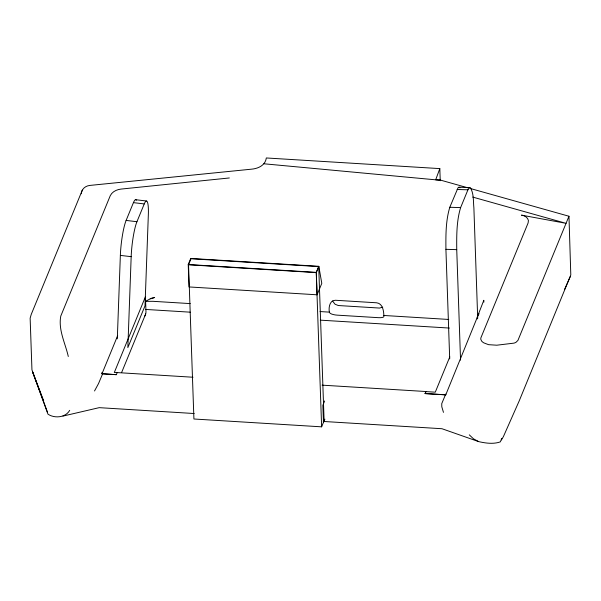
<?xml version="1.0" encoding="UTF-8"?>
<svg xmlns="http://www.w3.org/2000/svg" width="601" height="601" viewBox="0 0 601 601"><rect width="100%" height="100%" fill="white"/><g stroke="black" fill="none" stroke-linecap="round" stroke-linejoin="round"><path stroke-width="0.9" d="M117.308 338.799L120.358 255.387A26.098 3.952 -83.2 0 1 126.12 220.424L133.437 202.635A26.098 3.952 -83.2 0 1 136.352 200.231M144.255 203.927L136.938 221.716A26.098 3.952 -83.2 0 0 131.176 256.672L127.848 347.588L145.006 305.849L148.334 214.933A26.098 3.952 -83.2 0 0 144.255 203.927L133.437 202.635M501.437 439.97L503.405 436.604L519.174 400.972L570.8 274.942L568.967 216.24L470.966 188.676M477.705 318.425L473.888 207.908C473.175 201.222 474.009 193.545 470.305 187.67L458.999 187.181L458.03 187.797L449.803 207.27C445.679 220.815 445.814 235.276 445.919 249.317L449.698 358.895M469.817 187.512L467.931 189.811L460.621 207.6C456.497 221.153 456.632 235.607 456.737 249.648L460.546 360.164M82.292 190.194L31.244 314.383L30.14 318.184L31.951 369.878L47.524 412.316M192.989 377.233L117.21 372.582L116.384 374.678L101.982 373.799L117.661 335.643M101.982 373.799L101.937 372.665L102.643 373.754L98.556 383.513L94.522 390.973M121.627 372.492L145.69 313.947M188.233 264.515L190.727 258.445L318.8 266.303L321.798 283.349L317.088 294.798L189.014 286.94L188.233 264.515L316.306 272.366L318.8 266.303M188.534 264.786L191.013 258.753L318.718 266.589L324.104 420.805L321.625 426.838L193.92 419.002L188.534 264.786L316.246 272.614L318.718 266.589M324.638 400.98L322.865 405.292L323.473 422.593L324.886 419.145M81.3 193.755A11.051 9.593 22.3 0 1 89.895 185.416L251.368 169.189C258.032 168.656 265.372 165.448 266.318 157.965L439.819 168.611L435.687 179.797L440.398 180.082L468.269 187.918M478.892 314.24L478.441 314.128L478.862 313.452L445.747 394.88L425.132 393.617L425.951 391.521L322.106 385.151M425.132 393.617L425.951 391.529M449.796 356.874L435.282 392.175L425.959 391.604M445.747 394.88L445.717 394.098L441.743 403.647L441.803 406.794L443.47 412.376M568.967 216.24L517.919 340.429L515.838 342.442L514.058 343.118L496.772 345.207L488.553 344.673L483.918 342.908A9.774 4.755 9.4 0 1 481.641 341.09L480.717 339.084L480.913 337.777L528.114 222.941C529.804 218.674 525.176 215.556 521.465 215.135L566.052 223.332L472.717 197.083M501.752 438.422L500.332 441.87C493.496 444.327 485.555 443.207 478.606 441.592L441.96 428.723L323.225 421.444M564.534 289.472L570.221 276.783M69.701 410.34C65.501 417.808 54.27 418.566 47.945 414.127L32.567 371.831M145.472 301.379L149.784 299.095L154.645 297.503L150.19 298.547M382.754 307.149L379.539 308.065L338.333 305.533L335.042 304.226L332.556 301.033M62.932 416.095L99.203 407.658L194.206 413.526M229.342 177.964L121.034 189.082C116.744 189.548 112.207 191.636 110.261 195.693L60.776 316.073C58.154 329.979 65.314 343.216 68.296 356.491M145.382 301.364L152.909 301.311L190.254 303.603M457.113 189.48L467.931 189.811M449.803 207.27L460.621 207.6M445.919 249.317L456.737 249.648M320.025 311.558L329.363 312.129L329.679 312.745A6.626 1.908 6.7 0 0 337.214 315.149L378.42 317.674A6.626 1.908 6.7 0 0 383.896 316.066C383.723 311.198 382.89 303.497 376.647 302.791L335.441 300.26C329.588 300.162 328.484 307.689 329.363 312.129M383.581 315.457L448.759 319.454M145.374 309.417L190.269 312.174M320.28 320.145L449.353 328.063M102.643 373.754L116.384 374.678M425.125 393.535L445.296 394.774M263.877 163.78L440.556 180.277M135.601 199.705L146.419 200.989M126.12 220.424L136.938 221.716M120.358 255.387L131.176 256.672M458.999 187.181L459.975 187.828M478.606 441.592L473.505 438.835L469.298 434.854M32.439 371.591L43.678 400.852M483.88 302.13L483.813 300.305L477.269 317.073L477.329 318.891M439.819 168.611L440.24 180.713M316.306 272.366L317.088 294.798M316.246 272.614L321.625 426.838M117.21 372.582L114.31 372.492L145.457 296.721L145.968 311.438A11.051 9.593 22.3 0 1 144.691 316.246"/></g></svg>
